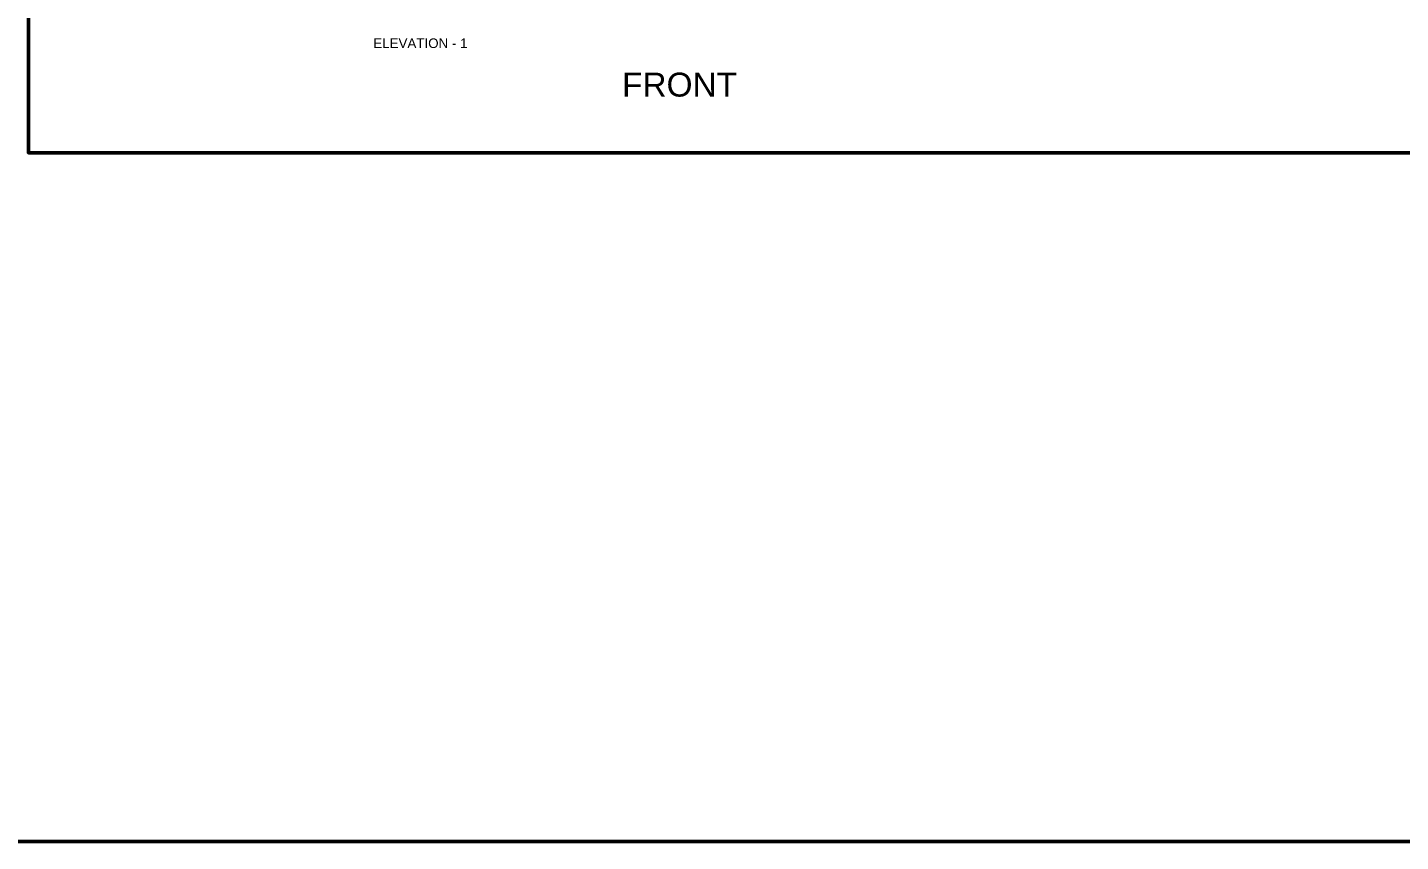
# Model space of a CAD drawing. Header units: inches. Extents: x 0 to 429, y 0 to 185.
# Drawn here: x 147.5 to 205, y 0 to 34.1 of the extents above; entities that cross this region are included whole.
import ezdxf

# ---------------------------------------------------------------- set-up
doc = ezdxf.new("R2010")
doc.units = ezdxf.units.IN
doc.header["$MEASUREMENT"] = 0
doc.layers.add('FLOOR-GROUND', color=7, linetype='Continuous', lineweight=50)
doc.styles.get("Standard").update_dxf_attribs({"font": 'arial.ttf'})
doc.styles.add('Xr-4BHK-A-B-Elevation-Sub$0$SECTION X-X$0$Standard', font='arial.ttf')

msp = doc.modelspace()

# ---------------------------------------------------------------- linework, layer by layer
msp.add_lwpolyline([(147.561, 77.67), (253.9, 77.67), (253.9, 28.82), (147.561, 28.82)], close=True)
at = {"layer": 'FLOOR-GROUND', "color": 61}
msp.add_lwpolyline([(0, 184.841), (429.131, 184.841), (429.131, 0), (0, 0)], close=True, dxfattribs=at)
at = {"layer": 'FLOOR-GROUND', "color": 141}
msp.add_lwpolyline([(147.561, 77.67), (253.9, 77.67), (253.9, 28.82), (147.561, 28.82)], close=True, dxfattribs=at)

# ---------------------------------------------------------------- texts
at = {"lineweight": 5, "style": 'Xr-4BHK-A-B-Elevation-Sub$0$SECTION X-X$0$Standard'}
msp.add_text('ELEVATION - 1 ', height=0.4, dxfattribs=at).set_placement((161.989, 33.202))
at = {"color": 50}
msp.add_text('FRONT', height=1, dxfattribs=at).set_placement((172.396, 31.17))

doc.saveas('drawing.dxf')
